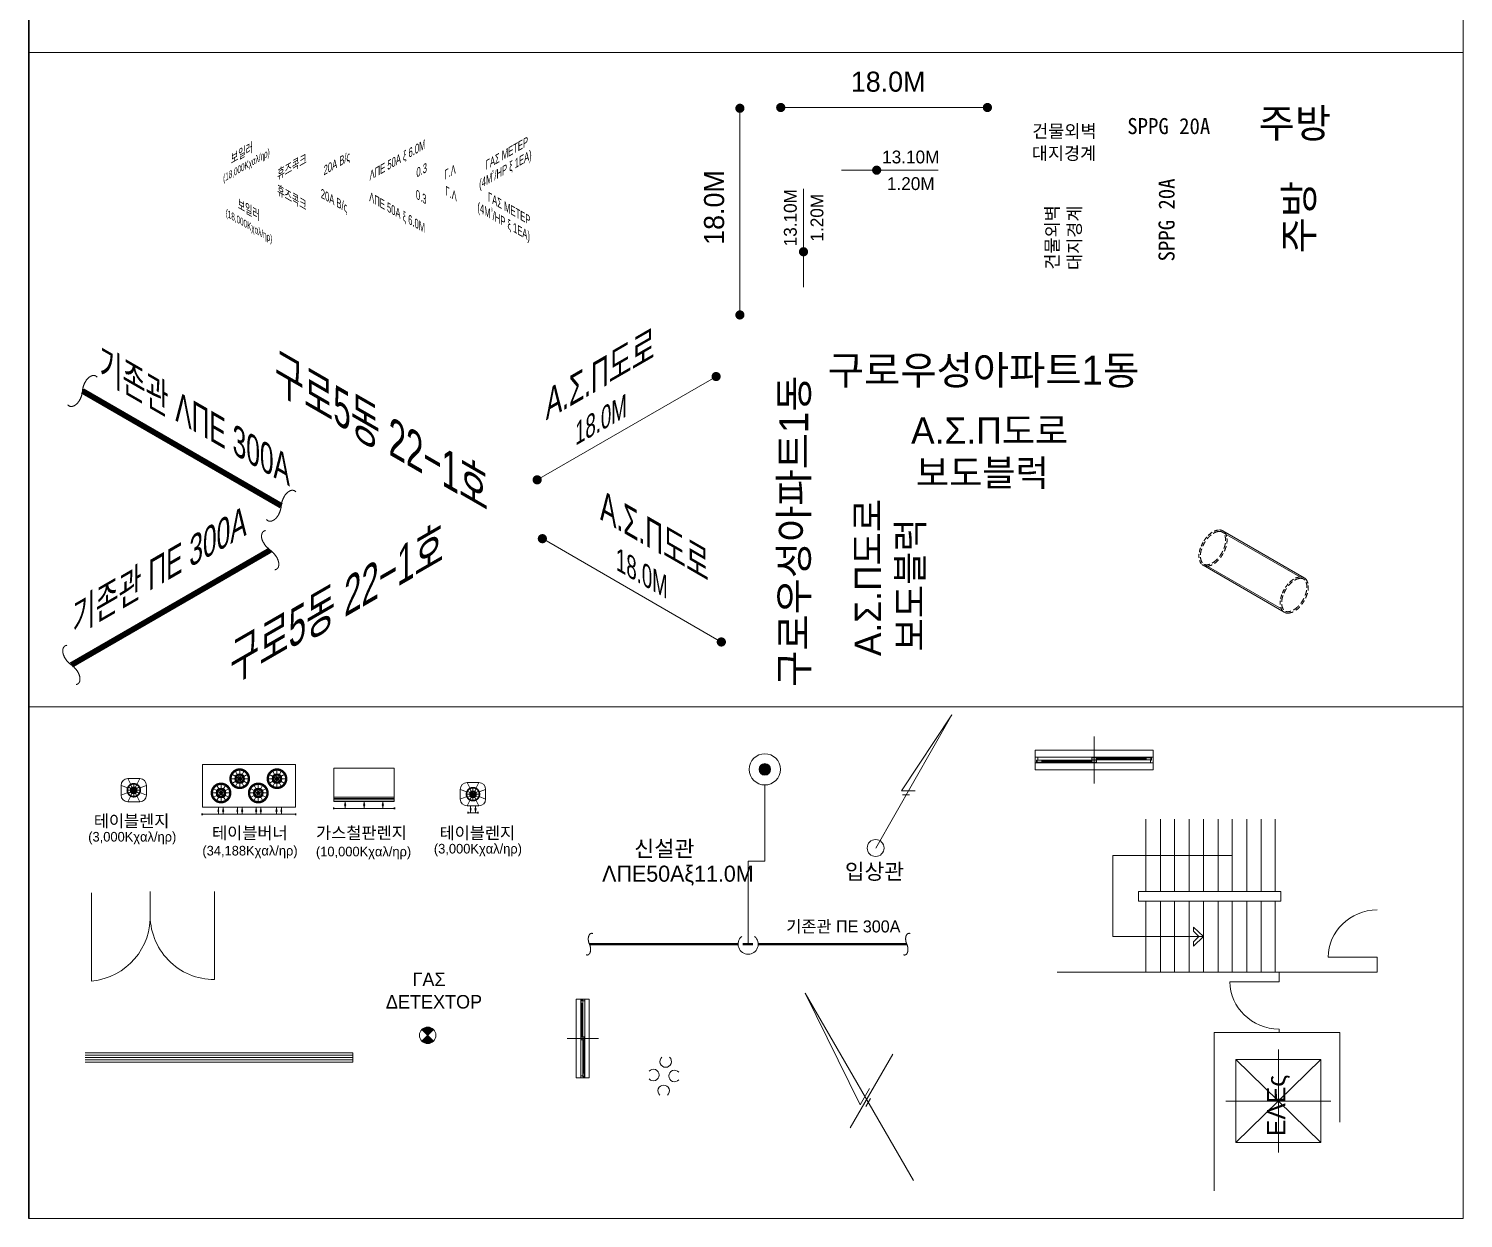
# Model space of a CAD drawing. Header units: millimetres. Extents: x 16332047 to 33387680, y -14835522 to -7015081.
# Drawn here: x 16610949 to 16627637, y -7621691 to -7607852 of the extents above; entities that cross this region are included whole.
import ezdxf
from ezdxf.enums import TextEntityAlignment as Align

# ---------------------------------------------------------------- set-up
doc = ezdxf.new("R2010")
doc.units = ezdxf.units.MM
doc.header["$LTSCALE"] = 300
doc.header["$MEASUREMENT"] = 0
doc.linetypes.add('CENTER2', pattern=[1.125, 0.75, -0.125, 0.125, -0.125])
doc.linetypes.add('HIDDEN', pattern=[0.375, 0.25, -0.125])
doc.layers.add('건물', color=8, linetype='CONTINUOUS')
doc.layers.add('기존관', color=7, linetype='CONTINUOUS', lineweight=9)
doc.styles.get("Standard").update_dxf_attribs({"font": 'symbol.ttf'})
doc.styles.add('실명', font='')
doc.styles.get('실명').set_extended_font_data('DotumChe')

msp = doc.modelspace()

# ---------------------------------------------------------------- hatches: boundary and pattern name
at = {"layer": '기존관', "lineweight": 5}
msp.add_hatch(color=256, dxfattribs=at).paths.add_polyline_path([(16619512, -7616535, 1), (16619512, -7616401, 1)])
at = {"layer": '기존관'}
h = msp.add_hatch(color=256, dxfattribs=at)
h.paths.add_polyline_path([(16615590, -7619466, 0.198912), (16615522, -7619494), (16615590, -7619562), (16615659, -7619494, 0.198912)])
h.paths.add_polyline_path([(16615590, -7619562), (16615522, -7619631, 0.198912), (16615590, -7619659, 0.198912), (16615659, -7619631)])

# ---------------------------------------------------------------- linework, layer by layer
at = {"layer": '건물', "lineweight": 0}
for p, q in [((16623342, -7616085), (16623342, -7616634)), ((16622656, -7616246), (16622656, -7616473)), ((16622656, -7616246), (16624028, -7616246)), ((16624028, -7616246), (16624028, -7616473)), ((16623997, -7616325), (16622687, -7616325)), ((16622687, -7616394), (16623997, -7616394)), ((16622735, -7616362), (16623315, -7616362)), ((16622735, -7616374), (16623315, -7616374)), ((16622735, -7616386), (16623315, -7616386)), ((16623370, -7616334), (16623949, -7616334)), ((16623370, -7616346), (16623949, -7616346)), ((16623370, -7616358), (16623949, -7616358)), ((16622656, -7616473), (16624028, -7616473))]:
    msp.add_line(p, q, dxfattribs=at)
at = {"layer": '건물', "lineweight": 9, "ltscale": 0.6}
for p, q in [((16623944, -7617048), (16623944, -7617889)), ((16624115, -7617048), (16624115, -7617889)), ((16624279, -7617048), (16624279, -7617889)), ((16624450, -7617048), (16624450, -7617889)), ((16624614, -7617048), (16624614, -7617889)), ((16624785, -7617048), (16624785, -7617889)), ((16624949, -7617048), (16624949, -7617889)), ((16625120, -7617048), (16625120, -7617889)), ((16625285, -7617048), (16625285, -7617889)), ((16625449, -7617048), (16625449, -7617889)), ((16624949, -7617469), (16623562, -7617469)), ((16623562, -7617469), (16623562, -7618413)), ((16623944, -7618001), (16623944, -7618826)), ((16624115, -7618001), (16624115, -7618826)), ((16624279, -7618001), (16624279, -7618826)), ((16624450, -7618001), (16624450, -7618826)), ((16624614, -7618001), (16624614, -7618826)), ((16624785, -7618001), (16624785, -7618826)), ((16624949, -7618001), (16624949, -7618826)), ((16625120, -7618001), (16625120, -7618826)), ((16625285, -7618001), (16625285, -7618826)), ((16625449, -7618001), (16625449, -7618826)), ((16624614, -7618413), (16623562, -7618413)), ((16624614, -7618413), (16624497, -7618302)), ((16624497, -7618302), (16624497, -7618352)), ((16624562, -7618413), (16624497, -7618352)), ((16624562, -7618413), (16624497, -7618475)), ((16624614, -7618413), (16624497, -7618525)), ((16624497, -7618525), (16624497, -7618475)), ((16626065, -7618653), (16626637, -7618653)), ((16626637, -7618826), (16626637, -7618653)), ((16626637, -7618826), (16622911, -7618826)), ((16624922, -7618940), (16625494, -7618940)), ((16625494, -7618940), (16625494, -7618826)), ((16625494, -7619530), (16625494, -7619491)), ((16625486, -7620326), (16625486, -7619728)), ((16625979, -7620808), (16624993, -7619845)), ((16625979, -7619845), (16624993, -7620808)), ((16625486, -7620326), (16624876, -7620326)), ((16625486, -7620326), (16625486, -7620925)), ((16625486, -7620326), (16626096, -7620326))]:
    msp.add_line(p, q, dxfattribs=at)
at = {"layer": '건물', "lineweight": 0}
for points in [[(16622656, -7616394), (16622687, -7616394), (16622687, -7616388), (16622673, -7616388), (16622673, -7616360), (16622687, -7616360), (16622687, -7616325), (16622656, -7616325)], [(16622680, -7616362), (16622735, -7616362), (16622735, -7616386), (16622680, -7616386)], [(16623315, -7616334), (16623370, -7616334), (16623370, -7616358), (16623315, -7616358)], [(16623315, -7616362), (16623370, -7616362), (16623370, -7616386), (16623315, -7616386)], [(16623949, -7616334), (16624004, -7616334), (16624004, -7616358), (16623949, -7616358)], [(16624028, -7616394), (16623997, -7616394), (16623997, -7616360), (16624011, -7616360), (16624011, -7616331), (16623997, -7616331), (16623997, -7616325), (16624028, -7616325)]]:
    msp.add_lwpolyline(points, close=True, dxfattribs=at)
at = {"layer": '건물', "lineweight": 9, "ltscale": 0.6}
for points in [[(16623858, -7618001), (16623858, -7617889), (16625515, -7617889), (16625515, -7618001)], [(16624993, -7620808), (16624993, -7619845), (16625979, -7619845), (16625979, -7620808)]]:
    msp.add_lwpolyline(points, close=True, dxfattribs=at)
msp.add_lwpolyline([(16624738, -7621369), (16624738, -7619530), (16626202, -7619530), (16626202, -7620574)], dxfattribs=at)
msp.add_ellipse((16626652, -7618653), major_axis=(-587, 0), ratio=0.939163, start_param=4.738508, end_param=6.283185, dxfattribs=at)
at = {"layer": '건물', "lineweight": 9, "ltscale": 0.6, "extrusion": (0, 0, -1)}
msp.add_ellipse((16625509, -7618940), major_axis=(-587, 0), ratio=0.939163, start_param=4.738508, end_param=6.283185, dxfattribs=at)
at = {"layer": '기존관', "lineweight": 30}
msp.add_line((16610949, -7597733), (16610949, -7621691), dxfattribs=at)
at = {"layer": '기존관'}
for p, q in [((16627637, -7621691), (16627637, -7606413)), ((16621530, -7609498), (16620403, -7609498)), ((16619962, -7609714), (16619962, -7610858)), ((16620802, -7617383), (16621687, -7615834)), ((16621103, -7616718), (16621687, -7615834)), ((16612970, -7616411), (16614053, -7616411)), ((16612970, -7616411), (16612970, -7616909)), ((16614053, -7616411), (16614053, -7616909)), ((16612102, -7616576), (16612240, -7616576)), ((16612102, -7616576), (16612137, -7616644)), ((16612205, -7616644), (16612240, -7616576)), ((16613296, -7616577), (16613510, -7616577)), ((16613496, -7616524), (16613310, -7616631)), ((16613310, -7616524), (16613496, -7616631)), ((16613349, -7616484), (16613456, -7616670)), ((16613456, -7616484), (16613349, -7616670)), ((16613403, -7616470), (16613403, -7616684)), ((16613730, -7616577), (16613944, -7616577)), ((16613929, -7616524), (16613744, -7616631)), ((16613744, -7616524), (16613929, -7616631)), ((16613783, -7616484), (16613890, -7616670)), ((16613890, -7616484), (16613783, -7616670)), ((16613837, -7616470), (16613837, -7616684)), ((16615202, -7616454), (16614500, -7616454)), ((16614500, -7616454), (16614500, -7616841)), ((16615202, -7616454), (16615202, -7616841)), ((16612023, -7616654), (16612023, -7616767)), ((16612023, -7616654), (16612101, -7616684)), ((16612023, -7616767), (16612101, -7616738)), ((16612096, -7616711), (16612246, -7616711)), ((16612106, -7616673), (16612236, -7616748)), ((16612236, -7616673), (16612106, -7616748)), ((16612208, -7616646), (16612133, -7616776)), ((16612133, -7616646), (16612208, -7616776)), ((16612171, -7616636), (16612171, -7616786)), ((16612318, -7616654), (16612241, -7616684)), ((16612241, -7616738), (16612318, -7616767)), ((16612318, -7616654), (16612318, -7616767)), ((16613079, -7616743), (16613293, -7616743)), ((16613279, -7616689), (16613094, -7616797)), ((16613094, -7616689), (16613279, -7616797)), ((16613240, -7616650), (16613133, -7616836)), ((16613133, -7616650), (16613240, -7616836)), ((16613186, -7616636), (16613186, -7616850)), ((16613512, -7616743), (16613727, -7616743)), ((16613712, -7616689), (16613527, -7616797)), ((16613527, -7616689), (16613712, -7616797)), ((16613566, -7616650), (16613673, -7616836)), ((16613673, -7616650), (16613566, -7616836)), ((16613619, -7616636), (16613619, -7616850)), ((16615969, -7616701), (16615969, -7616814)), ((16615969, -7616701), (16616047, -7616731)), ((16616042, -7616757), (16616192, -7616757)), ((16616048, -7616622), (16616186, -7616622)), ((16616048, -7616622), (16616083, -7616691)), ((16616052, -7616720), (16616182, -7616795)), ((16616182, -7616720), (16616052, -7616795)), ((16616154, -7616693), (16616079, -7616822)), ((16616079, -7616693), (16616154, -7616822)), ((16616117, -7616682), (16616117, -7616832)), ((16616151, -7616691), (16616186, -7616622)), ((16616264, -7616701), (16616187, -7616731)), ((16616264, -7616701), (16616264, -7616814)), ((16619512, -7616650), (16619512, -7617536)), ((16621262, -7616717), (16621103, -7616718)), ((16621195, -7616766), (16621115, -7616766)), ((16612102, -7616846), (16612137, -7616777)), ((16612102, -7616846), (16612240, -7616846)), ((16612240, -7616846), (16612205, -7616777)), ((16614053, -7616909), (16612970, -7616909)), ((16613162, -7616939), (16613148, -7616960)), ((16613148, -7616939), (16613162, -7616960)), ((16613148, -7616939), (16613162, -7616939)), ((16613155, -7616909), (16613155, -7616939)), ((16613218, -7616939), (16613204, -7616960)), ((16613204, -7616939), (16613218, -7616960)), ((16613204, -7616939), (16613218, -7616939)), ((16613211, -7616909), (16613211, -7616939)), ((16613383, -7616939), (16613368, -7616960)), ((16613368, -7616939), (16613383, -7616960)), ((16613368, -7616939), (16613383, -7616939)), ((16613376, -7616909), (16613376, -7616939)), ((16613439, -7616939), (16613424, -7616960)), ((16613424, -7616939), (16613439, -7616960)), ((16613424, -7616939), (16613439, -7616939)), ((16613432, -7616909), (16613432, -7616939)), ((16613601, -7616939), (16613586, -7616960)), ((16613586, -7616939), (16613601, -7616960)), ((16613586, -7616939), (16613601, -7616939)), ((16613594, -7616909), (16613594, -7616939)), ((16613657, -7616939), (16613642, -7616960)), ((16613642, -7616939), (16613657, -7616960)), ((16613642, -7616939), (16613657, -7616939)), ((16613650, -7616909), (16613650, -7616939)), ((16613839, -7616939), (16613825, -7616960)), ((16613825, -7616939), (16613839, -7616960)), ((16613825, -7616939), (16613839, -7616939)), ((16613832, -7616909), (16613832, -7616939)), ((16613895, -7616939), (16613881, -7616960)), ((16613881, -7616939), (16613895, -7616960)), ((16613881, -7616939), (16613895, -7616939)), ((16613888, -7616909), (16613888, -7616939)), ((16614494, -7616912), (16614494, -7616932)), ((16614500, -7616791), (16615202, -7616791)), ((16614500, -7616807), (16615202, -7616807)), ((16614500, -7616824), (16615202, -7616824)), ((16614500, -7616841), (16615202, -7616841)), ((16614500, -7616912), (16614500, -7616932)), ((16614500, -7616922), (16615202, -7616922)), ((16614623, -7616871), (16614637, -7616871)), ((16614623, -7616871), (16614637, -7616892)), ((16614637, -7616871), (16614623, -7616892)), ((16614623, -7616892), (16614637, -7616892)), ((16614630, -7616841), (16614630, -7616871)), ((16614630, -7616892), (16614630, -7616922)), ((16614858, -7616871), (16614844, -7616892)), ((16614844, -7616871), (16614858, -7616892)), ((16614844, -7616871), (16614858, -7616871)), ((16614844, -7616892), (16614858, -7616892)), ((16614851, -7616841), (16614851, -7616871)), ((16614851, -7616892), (16614851, -7616922)), ((16615076, -7616871), (16615062, -7616892)), ((16615062, -7616871), (16615076, -7616892)), ((16615062, -7616871), (16615076, -7616871)), ((16615062, -7616892), (16615076, -7616892)), ((16615069, -7616841), (16615069, -7616871)), ((16615069, -7616892), (16615069, -7616922)), ((16615202, -7616912), (16615202, -7616932)), ((16615208, -7616912), (16615208, -7616932)), ((16615969, -7616814), (16616047, -7616784)), ((16616048, -7616893), (16616083, -7616824)), ((16616048, -7616893), (16616186, -7616893)), ((16616083, -7616922), (16616097, -7616922)), ((16616083, -7616922), (16616097, -7616943)), ((16616097, -7616922), (16616083, -7616943)), ((16616090, -7616893), (16616090, -7616922)), ((16616139, -7616922), (16616153, -7616922)), ((16616139, -7616922), (16616153, -7616943)), ((16616153, -7616922), (16616139, -7616943)), ((16616146, -7616893), (16616146, -7616922)), ((16616186, -7616893), (16616151, -7616824)), ((16616187, -7616784), (16616264, -7616814)), ((16612964, -7616980), (16612964, -7616999)), ((16612970, -7616980), (16612970, -7616999)), ((16612970, -7616990), (16614053, -7616990)), ((16613148, -7616960), (16613162, -7616960)), ((16613155, -7616960), (16613155, -7616990)), ((16613204, -7616960), (16613218, -7616960)), ((16613211, -7616960), (16613211, -7616990)), ((16613368, -7616960), (16613383, -7616960)), ((16613376, -7616960), (16613376, -7616990)), ((16613424, -7616960), (16613439, -7616960)), ((16613432, -7616960), (16613432, -7616990)), ((16613586, -7616960), (16613601, -7616960)), ((16613594, -7616960), (16613594, -7616990)), ((16613642, -7616960), (16613657, -7616960)), ((16613650, -7616960), (16613650, -7616990)), ((16613825, -7616960), (16613839, -7616960)), ((16613832, -7616960), (16613832, -7616990)), ((16613881, -7616960), (16613895, -7616960)), ((16613888, -7616960), (16613888, -7616990)), ((16614053, -7616980), (16614053, -7616999)), ((16614058, -7616980), (16614058, -7616999)), ((16616056, -7616963), (16616056, -7616983)), ((16616062, -7616963), (16616062, -7616983)), ((16616062, -7616973), (16616173, -7616973)), ((16616083, -7616943), (16616097, -7616943)), ((16616090, -7616943), (16616090, -7616973)), ((16616139, -7616943), (16616153, -7616943)), ((16616146, -7616943), (16616146, -7616973)), ((16616173, -7616963), (16616173, -7616983)), ((16616179, -7616963), (16616179, -7616983)), ((16619318, -7617536), (16619318, -7618502)), ((16619318, -7617536), (16619512, -7617536)), ((16612362, -7618140), (16612362, -7617887)), ((16621240, -7621251), (16619981, -7619071)), ((16620622, -7620370), (16619981, -7619071)), ((16615659, -7619631), (16615522, -7619494)), ((16615522, -7619631), (16615659, -7619494)), ((16620505, -7620638), (16621001, -7619780)), ((16620731, -7620181), (16620622, -7620370)), ((16620743, -7620295), (16620688, -7620389)), ((16610949, -7621691), (16627637, -7621691))]:
    msp.add_line(p, q, dxfattribs=at)
at = {"layer": '기존관', "lineweight": 15}
for p, q in [((16627637, -7608128), (16610949, -7608128)), ((16627637, -7615741), (16610949, -7615741))]:
    msp.add_line(p, q, dxfattribs=at)
at = {"layer": '기존관', "lineweight": 0}
for p, q in [((16619222, -7608752), (16619222, -7611182)), ((16622128, -7608769), (16619697, -7608769)), ((16618968, -7611885), (16616864, -7613101)), ((16619029, -7614999), (16616924, -7613784)), ((16611681, -7618931), (16611681, -7617904)), ((16613111, -7618914), (16613111, -7617887)), ((16617318, -7619140), (16617318, -7620055)), ((16617469, -7619140), (16617318, -7619140)), ((16617371, -7619161), (16617371, -7620034)), ((16617377, -7619193), (16617377, -7619579)), ((16617384, -7619193), (16617384, -7619579)), ((16617393, -7619193), (16617393, -7619579)), ((16617417, -7620034), (16617417, -7619161)), ((16617469, -7619140), (16617469, -7620055)), ((16617577, -7619597), (16617211, -7619597)), ((16614721, -7619764), (16611605, -7619764)), ((16614721, -7619764), (16614721, -7619876)), ((16617395, -7619616), (16617395, -7620002)), ((16617403, -7619616), (16617403, -7620002)), ((16617411, -7619616), (16617411, -7620002)), ((16614721, -7619792), (16611605, -7619792)), ((16614721, -7619820), (16611605, -7619820)), ((16614721, -7619848), (16611605, -7619848)), ((16614721, -7619876), (16611605, -7619876)), ((16617469, -7620055), (16617318, -7620055))]:
    msp.add_line(p, q, dxfattribs=at)
at = {"layer": '기존관', "linetype": 'HIDDEN', "ltscale": 700}
for p, q in [((16625736, -7614230), (16624833, -7613708)), ((16625786, -7614240), (16624841, -7613694)), ((16625555, -7614640), (16624610, -7614094)), ((16624618, -7614080), (16625521, -7614601))]:
    msp.add_line(p, q, dxfattribs=at)
at = {"layer": '기존관', "const_width": 53.4}
for points in [[(16619244, -7608793, 1), (16619200, -7608763, 1)], [(16619682, -7608791, 1), (16619712, -7608747, 1)], [(16622086, -7608791, 1), (16622116, -7608747, 1)], [(16620798, -7609520, 1), (16620828, -7609476, 1)], [(16619984, -7610462, 1), (16619940, -7610432, 1)], [(16619244, -7611197, 1), (16619200, -7611167, 1)], [(16618943, -7611925, 1), (16618947, -7611872, 1)], [(16616862, -7613127, 1), (16616865, -7613074, 1)], [(16616900, -7613796, 1), (16616948, -7613773, 1)], [(16618982, -7614998, 1), (16619030, -7614974, 1)]]:
    msp.add_lwpolyline(points, format="xyb", close=True, dxfattribs=at)
at = {"layer": '기존관', "linetype": 'HIDDEN', "ltscale": 5000}
for points in [[(16611574, -7612066, -0.048078), (16611584, -7612015, -0.058752), (16611610, -7611955, -0.072341), (16611643, -7611914, -0.106617), (16611685, -7611889, -0.156851), (16611719, -7611888, -0.145926), (16611745, -7611906, -0.106617)], [(16611574, -7612066, -0.048078), (16611564, -7612118, -0.058752)], [(16611564, -7612118, -0.058752), (16611538, -7612178, -0.072341), (16611505, -7612219, -0.106617), (16611463, -7612244, -0.156851), (16611429, -7612245, -0.145926), (16611403, -7612227, -0.106617)], [(16613887, -7613402, -0.048078), (16613897, -7613350, -0.058752), (16613923, -7613291, -0.072341), (16613956, -7613250, -0.106617), (16613998, -7613224, -0.156851), (16614032, -7613224, -0.145926), (16614058, -7613241, -0.106617)], [(16613887, -7613402, -0.048078), (16613876, -7613454, -0.058752)], [(16613876, -7613454, -0.058752), (16613851, -7613513, -0.072341), (16613818, -7613554, -0.106617), (16613776, -7613579, -0.156851), (16613742, -7613580, -0.145926), (16613716, -7613563, -0.106617)], [(16613758, -7613918, -0.048078), (16613718, -7613883, -0.058752), (16613680, -7613831, -0.072341), (16613660, -7613783, -0.106617), (16613660, -7613733, -0.156851), (16613676, -7613704, -0.145926), (16613704, -7613690, -0.106617)], [(16613758, -7613918, -0.048078), (16613798, -7613953, -0.058752)], [(16613798, -7613953, -0.058752), (16613836, -7614005, -0.072341), (16613855, -7614054, -0.106617), (16613856, -7614103, -0.156851), (16613840, -7614133, -0.145926), (16613811, -7614147, -0.106617)], [(16611445, -7615254, -0.048078), (16611405, -7615219, -0.058752), (16611367, -7615167, -0.072341), (16611348, -7615118, -0.106617), (16611347, -7615069, -0.156851), (16611363, -7615039, -0.145926), (16611391, -7615025, -0.106617)], [(16611445, -7615254, -0.048078), (16611485, -7615289, -0.058752)], [(16611485, -7615289, -0.058752), (16611523, -7615341, -0.072341), (16611542, -7615389, -0.106617), (16611543, -7615439, -0.156851), (16611527, -7615468, -0.145926), (16611499, -7615482, -0.106617)], [(16617462, -7618474, -0.058752), (16617458, -7618438, -0.072341), (16617463, -7618409, -0.106617), (16617476, -7618385, -0.156851), (16617492, -7618376, -0.145926), (16617510, -7618377, -0.106617)], [(16621154, -7618474, -0.058752), (16621150, -7618438, -0.072341), (16621154, -7618409, -0.106617), (16621168, -7618385, -0.156851), (16621184, -7618376, -0.145926), (16621201, -7618377, -0.106617)], [(16617472, -7618502, -0.048078), (16617481, -7618529, -0.058752), (16617485, -7618565, -0.072341), (16617481, -7618594, -0.106617), (16617468, -7618618, -0.156851), (16617452, -7618627, -0.145926), (16617434, -7618626, -0.106617)], [(16617472, -7618502, -0.048078), (16617462, -7618474, -0.058752)], [(16621164, -7618502, -0.048078), (16621173, -7618529, -0.058752), (16621177, -7618565, -0.072341), (16621173, -7618594, -0.106617), (16621160, -7618618, -0.156851), (16621143, -7618627, -0.145926), (16621126, -7618626, -0.106617)], [(16621164, -7618502, -0.048078), (16621154, -7618474, -0.058752)]]:
    msp.add_lwpolyline(points, format="xyb", dxfattribs=at)
at = {"layer": '기존관', "linetype": 'HIDDEN', "ltscale": 3000, "const_width": 67.2}
for points in [[(16611574, -7612066), (16613887, -7613402)], [(16611445, -7615254), (16613758, -7613918)]]:
    msp.add_lwpolyline(points, dxfattribs=at)
at = {"layer": '기존관', "linetype": 'HIDDEN', "ltscale": 700}
for points in [[(16624655, -7613765, 0.034144), (16624622, -7613808, 0.034144)], [(16624705, -7613739, 0.036925), (16624678, -7613764, 0.020233), (16624658, -7613787, 0.058752)], [(16624705, -7613739, 0.036925), (16624678, -7613764, 0.020233), (16624658, -7613787, 0.058752)], [(16624717, -7613710, 0.05667), (16624671, -7613748, 0.05667)], [(16624849, -7613721, 0.08091), (16624833, -7613708, 0.156851), (16624795, -7613700, 0.106617), (16624734, -7613720, 0.006271), (16624729, -7613723, 0.058752)], [(16624849, -7613721, 0.08091), (16624833, -7613708, 0.156851), (16624795, -7613700, 0.106617), (16624734, -7613720, 0.006271), (16624729, -7613723, 0.058752)], [(16624788, -7613684, 0.074813), (16624739, -7613698, 0.074813)], [(16624848, -7613698, 0.026118), (16624841, -7613694, 0.137019), (16624800, -7613683, 0.137019)], [(16624884, -7613760, 0.046121), (16624874, -7613730, 0.123145), (16624850, -7613700, 0.156851)], [(16624884, -7613760, 0.046121), (16624874, -7613730, 0.123145), (16624850, -7613700, 0.156851)], [(16624872, -7613810, 0.010682), (16624872, -7613800, 0.089351), (16624863, -7613747, 0.156851)], [(16624872, -7613810, 0.010682), (16624872, -7613800, 0.089351), (16624863, -7613747, 0.156851)], [(16624580, -7613892, 0.014286), (16624573, -7613913, 0.02601), (16624567, -7613940, 0.02601)], [(16624595, -7613902, 0.011188), (16624589, -7613918, 0.057678), (16624579, -7613974, 0.106617)], [(16624595, -7613902, 0.011188), (16624589, -7613918, 0.057678), (16624579, -7613974, 0.106617)], [(16624610, -7613827, 0.031613), (16624588, -7613873, 0.031613)], [(16624625, -7613836, 0.026864), (16624606, -7613872, 0.072341)], [(16624625, -7613836, 0.026864), (16624606, -7613872, 0.072341)], [(16624636, -7613818, 0.013943), (16624625, -7613836, 0.058752)], [(16624636, -7613818, 0.013943), (16624625, -7613836, 0.058752)], [(16624800, -7613992, 0.03111), (16624827, -7613952, 0.016493), (16624839, -7613930, 0.072341)], [(16624800, -7613992, 0.03111), (16624827, -7613952, 0.016493), (16624839, -7613930, 0.072341)], [(16624852, -7613899, 0.020149), (16624862, -7613870, 0.035063), (16624870, -7613836, 0.106617)], [(16624852, -7613899, 0.020149), (16624862, -7613870, 0.035063), (16624870, -7613836, 0.106617)], [(16624857, -7613931, 0.037708), (16624878, -7613875, 0.002488), (16624879, -7613872, 0.023074)], [(16624857, -7613931, 0.037708), (16624878, -7613875, 0.002488), (16624879, -7613872, 0.023074)], [(16624886, -7613842, 0.039982), (16624889, -7613800, 0.023074), (16624888, -7613784, 0.123145)], [(16624886, -7613842, 0.039982), (16624889, -7613800, 0.023074), (16624888, -7613784, 0.123145)], [(16624563, -7613963, 0.024351), (16624562, -7613989, 0.02682), (16624563, -7614007, 0.02682)], [(16624570, -7614038, 0.032284), (16624577, -7614058, 0.071065), (16624589, -7614077, 0.071065)], [(16624579, -7614000, 0.087063), (16624593, -7614051, 0.065223), (16624601, -7614065, 0.156851)], [(16624579, -7614000, 0.087063), (16624593, -7614051, 0.065223), (16624601, -7614065, 0.156851)], [(16624597, -7614085, 0.049898), (16624610, -7614094, 0.009117), (16624613, -7614096)], [(16624615, -7614097, 0.138325), (16624658, -7614105, 0.087113), (16624714, -7614089, 0.072341)], [(16624615, -7614097, 0.076807), (16624639, -7614104, 0.076807)], [(16624626, -7614083, 0.125102), (16624656, -7614088, 0.051153), (16624687, -7614082, 0.072341)], [(16624626, -7614083, 0.125102), (16624656, -7614088, 0.051153), (16624687, -7614082, 0.072341)], [(16624651, -7614105, 0.022081), (16624658, -7614105, 0.087113), (16624714, -7614089)], [(16624716, -7614069, 0.002429), (16624717, -7614068, 0.072341), (16624773, -7614024, 0.004862), (16624778, -7614019, 0.058752)], [(16624716, -7614069, 0.002429), (16624717, -7614068, 0.072341), (16624773, -7614024, 0.004862), (16624778, -7614019, 0.058752)], [(16624743, -7614072, 0.053466), (16624785, -7614036, 0.005107), (16624791, -7614030, 0.002125)], [(16624743, -7614072, 0.053466), (16624785, -7614036, 0.005107), (16624791, -7614030, 0.002125)], [(16624813, -7614004, 0.032207), (16624841, -7613961, 0.002125), (16624843, -7613958, 0.002488)], [(16624813, -7614004, 0.032207), (16624841, -7613961, 0.002125), (16624843, -7613958, 0.002488)], [(16625662, -7614256, 0.05667), (16625616, -7614293, 0.05667)], [(16625794, -7614267, 0.08091), (16625778, -7614254, 0.156851), (16625740, -7614246, 0.106617), (16625679, -7614266, 0.006271), (16625674, -7614269, 0.058752)], [(16625794, -7614267, 0.08091), (16625778, -7614254, 0.156851), (16625740, -7614246, 0.106617), (16625679, -7614266, 0.006271), (16625674, -7614269, 0.058752)], [(16625733, -7614230, 0.074813), (16625684, -7614244, 0.074813)], [(16625793, -7614244, 0.026118), (16625786, -7614240, 0.137019), (16625745, -7614229, 0.137019)], [(16625829, -7614305, 0.046121), (16625819, -7614276, 0.123145), (16625795, -7614245, 0.156851)], [(16625829, -7614305, 0.046121), (16625819, -7614276, 0.123145), (16625795, -7614245, 0.156851)], [(16625525, -7614437, 0.014286), (16625518, -7614459, 0.02601), (16625512, -7614486, 0.02601)], [(16625555, -7614373, 0.031613), (16625533, -7614418, 0.031613)], [(16625570, -7614381, 0.026864), (16625551, -7614418, 0.072341)], [(16625570, -7614381, 0.026864), (16625551, -7614418, 0.072341)], [(16625600, -7614310, 0.034144), (16625567, -7614354, 0.034144)], [(16625581, -7614363, 0.013943), (16625570, -7614381, 0.058752)], [(16625581, -7614363, 0.013943), (16625570, -7614381, 0.058752)], [(16625650, -7614285, 0.036925), (16625623, -7614310, 0.020233), (16625603, -7614333, 0.058752)], [(16625650, -7614285, 0.036925), (16625623, -7614310, 0.020233), (16625603, -7614333, 0.058752)], [(16625797, -7614445, 0.020149), (16625807, -7614416, 0.035063), (16625815, -7614382, 0.106617)], [(16625797, -7614445, 0.020149), (16625807, -7614416, 0.035063), (16625815, -7614382, 0.106617)], [(16625802, -7614477, 0.037708), (16625823, -7614421, 0.002488), (16625824, -7614418, 0.023074)], [(16625802, -7614477, 0.037708), (16625823, -7614421, 0.002488), (16625824, -7614418, 0.023074)], [(16625817, -7614356, 0.010682), (16625818, -7614345, 0.089351), (16625808, -7614292, 0.156851)], [(16625817, -7614356, 0.010682), (16625818, -7614345, 0.089351), (16625808, -7614292, 0.156851)], [(16625831, -7614387, 0.039982), (16625834, -7614345, 0.023074), (16625834, -7614330, 0.123145)], [(16625831, -7614387, 0.039982), (16625834, -7614345, 0.023074), (16625834, -7614330, 0.123145)], [(16625509, -7614509, 0.024351), (16625507, -7614534, 0.02682), (16625508, -7614552, 0.02682)], [(16625515, -7614583, 0.032284), (16625522, -7614604, 0.071065), (16625534, -7614623, 0.071065)], [(16625540, -7614447, 0.011188), (16625534, -7614464, 0.057678), (16625525, -7614520, 0.106617)], [(16625540, -7614447, 0.011188), (16625534, -7614464, 0.057678), (16625525, -7614520, 0.106617)], [(16625525, -7614546, 0.087063), (16625538, -7614597, 0.065223), (16625546, -7614611, 0.156851)], [(16625525, -7614546, 0.087063), (16625538, -7614597, 0.065223), (16625546, -7614611, 0.156851)], [(16625661, -7614615, 0.002429), (16625662, -7614614, 0.072341), (16625718, -7614570, 0.004862), (16625723, -7614564, 0.058752)], [(16625661, -7614615, 0.002429), (16625662, -7614614, 0.072341), (16625718, -7614570, 0.004862), (16625723, -7614564, 0.058752)], [(16625688, -7614618, 0.053466), (16625731, -7614581, 0.005107), (16625736, -7614576, 0.002125)], [(16625688, -7614618, 0.053466), (16625731, -7614581, 0.005107), (16625736, -7614576, 0.002125)], [(16625746, -7614538, 0.03111), (16625772, -7614498, 0.016493), (16625784, -7614476, 0.072341)], [(16625746, -7614538, 0.03111), (16625772, -7614498, 0.016493), (16625784, -7614476, 0.072341)], [(16625758, -7614549, 0.032207), (16625786, -7614507, 0.002125), (16625788, -7614504, 0.002488)], [(16625758, -7614549, 0.032207), (16625786, -7614507, 0.002125), (16625788, -7614504, 0.002488)], [(16625542, -7614631, 0.049898), (16625555, -7614640, 0.009117), (16625558, -7614641)], [(16625560, -7614643, 0.138325), (16625603, -7614650, 0.087113), (16625659, -7614635, 0.072341)], [(16625560, -7614643, 0.076807), (16625584, -7614650, 0.076807)], [(16625571, -7614629, 0.125102), (16625601, -7614634, 0.051153), (16625632, -7614627, 0.072341)], [(16625571, -7614629, 0.125102), (16625601, -7614634, 0.051153), (16625632, -7614627, 0.072341)], [(16625596, -7614651, 0.022081), (16625603, -7614650, 0.087113), (16625659, -7614635)]]:
    msp.add_lwpolyline(points, format="xyb", dxfattribs=at)
at = {"layer": '기존관'}
for points, const_width in [([(16613510, -7616577, 1), (16613296, -7616577, -1)], 28), ([(16613296, -7616577, 1), (16613510, -7616577, -1)], 28), ([(16613944, -7616577, 1), (16613730, -7616577, -1)], 28), ([(16613730, -7616577, 1), (16613944, -7616577, -1)], 28), ([(16612246, -7616711, 1), (16612096, -7616711, -1)], 19.6), ([(16612096, -7616711, 1), (16612246, -7616711, -1)], 19.6), ([(16613293, -7616743, 1), (16613079, -7616743, -1)], 28), ([(16613079, -7616743, 1), (16613293, -7616743, -1)], 28), ([(16613727, -7616743, 1), (16613512, -7616743, -1)], 28), ([(16613512, -7616743, 1), (16613727, -7616743, -1)], 28), ([(16616192, -7616757, 1), (16616042, -7616757, -1)], 19.6), ([(16616042, -7616757, 1), (16616192, -7616757, -1)], 19.6)]:
    msp.add_lwpolyline(points, format="xyb", dxfattribs=dict(at, const_width=const_width))
at = {"layer": '기존관', "linetype": 'HIDDEN', "ltscale": 2000, "const_width": 29.8}
for points in [[(16617472, -7618502), (16619201, -7618502)], [(16619434, -7618502), (16621164, -7618502)]]:
    msp.add_lwpolyline(points, dxfattribs=at)
at = {"layer": '기존관', "linetype": 'HIDDEN', "ltscale": 5000, "const_width": 29.8}
msp.add_lwpolyline([(16619255, -7618502), (16619374, -7618502)], dxfattribs=at)
at = {"layer": '기존관', "lineweight": 0}
for points in [[(16617371, -7619140), (16617371, -7619161), (16617375, -7619161), (16617375, -7619151), (16617394, -7619151), (16617394, -7619161), (16617417, -7619161), (16617417, -7619140)], [(16617393, -7619156), (16617393, -7619193), (16617377, -7619193), (16617377, -7619156)], [(16617393, -7619579), (16617393, -7619616), (16617377, -7619616), (16617377, -7619579)], [(16617411, -7619579), (16617411, -7619616), (16617395, -7619616), (16617395, -7619579)], [(16617371, -7620055), (16617371, -7620034), (16617394, -7620034), (16617394, -7620043), (16617413, -7620043), (16617413, -7620034), (16617417, -7620034), (16617417, -7620055)], [(16617411, -7620002), (16617411, -7620039), (16617395, -7620039), (16617395, -7620002)]]:
    msp.add_lwpolyline(points, close=True, dxfattribs=at)
at = {"layer": '기존관', "lineweight": 5}
for radius in [182, 67.3]:
    msp.add_circle((16619512, -7616468), radius, dxfattribs=at)
at = {"layer": '기존관'}
for centre, radius in [((16613403, -7616577), 57.4), ((16613403, -7616577), 53.3), ((16613403, -7616577), 49.2), ((16613403, -7616577), 45.1), ((16613403, -7616577), 41), ((16613403, -7616577), 41), ((16613403, -7616577), 41), ((16613837, -7616577), 57.4), ((16613837, -7616577), 53.3), ((16613837, -7616577), 49.2), ((16613837, -7616577), 45.1), ((16613837, -7616577), 41), ((16613837, -7616577), 41), ((16613837, -7616577), 41), ((16612171, -7616711), 40.2), ((16612171, -7616711), 37.3), ((16612171, -7616711), 34.4), ((16612171, -7616711), 31.5), ((16612171, -7616711), 28.7), ((16612171, -7616711), 28.7), ((16612171, -7616711), 28.7), ((16613186, -7616743), 57.4), ((16613186, -7616743), 53.3), ((16613186, -7616743), 49.2), ((16613186, -7616743), 45.1), ((16613186, -7616743), 41), ((16613186, -7616743), 41), ((16613619, -7616743), 57.4), ((16613619, -7616743), 53.3), ((16613619, -7616743), 49.2), ((16613619, -7616743), 45.1), ((16613619, -7616743), 41), ((16613619, -7616743), 41), ((16613619, -7616743), 41), ((16616117, -7616757), 40.2), ((16616117, -7616757), 37.3), ((16616117, -7616757), 34.4), ((16616117, -7616757), 31.5), ((16616117, -7616757), 28.7), ((16616117, -7616757), 28.7), ((16616117, -7616757), 28.7), ((16620801, -7617383), 98.5), ((16615590, -7619562), 96.3)]:
    msp.add_circle(centre, radius, dxfattribs=at)
for centre, radius, start, end in [((16612102, -7616654), 78.4, 90, 180), ((16612240, -7616654), 78.4, 0, 90), ((16612102, -7616767), 78.4, 180, 270), ((16612240, -7616767), 78.4, 270, 0), ((16616048, -7616701), 78.4, 90, 180), ((16616186, -7616701), 78.4, 0, 90), ((16616048, -7616814), 78.4, 180, 270), ((16616186, -7616814), 78.4, 270, 0), ((16611612, -7618184), 750, 275.3169, 3.4299), ((16613111, -7618164), 750, 178.1189, 270), ((16618359, -7619867), 67.2, 131.8103, 48.1897), ((16618215, -7620024), 67.2, 221.8103, 138.1897), ((16618462, -7620035), 67.2, 41.8103, 318.1897), ((16618335, -7620208), 67.2, 311.8103, 228.1897)]:
    msp.add_arc(centre, radius, start, end, dxfattribs=at)
at = {"layer": '기존관', "lineweight": 5}
msp.add_arc((16619318, -7618502), 117, 130.0258, 49.9742, dxfattribs=at)

# ---------------------------------------------------------------- texts
at = {"layer": '건물', "lineweight": 9, "ltscale": 0.6}
msp.add_text('ELEV', height=214.7, rotation=90.1533, dxfattribs=at).set_placement((16625568, -7620734))
at = {"layer": '기존관'}
for s, height, p in [('18.0M', 233.3, (16620513, -7608585)), ('주방', 336, (16625256, -7609120)), ('건물외벽', 149.3, (16622622, -7609118)), ('대지경계', 149.3, (16622618, -7609377)), ('13.10M', 149.3, (16620877, -7609419)), (' 1.20M', 149.3, (16620877, -7609729)), ('구로우성아파트1동', 336, (16620245, -7611993)), ('A.S.P도로', 308, (16621213, -7612681)), ('보도블럭', 308, (16621269, -7613172)), ('테이블렌지', 140, (16611706, -7617139)), ('(3,000Kcal/hr)', 112, (16611641, -7617308)), ('테이블버너', 140, (16613082, -7617277)), ('가스철판렌지', 140, (16614292, -7617276)), ('테이블렌지', 140, (16615728, -7617278)), ('신설관', 186.7, (16617992, -7617483)), ('(34,188Kcal/hr)', 112, (16612969, -7617470)), ('(10,000Kcal/hr)', 112, (16614290, -7617480)), ('(3,000Kcal/hr)', 112, (16615662, -7617447)), ('LPE50Ax11.0M', 186.67, (16617619, -7617775)), ('기존관 PE 300A', 140, (16619761, -7618365)), ('GAS', 156.8, (16615413, -7618989)), ('DETECTOR', 156.8, (16615104, -7619250))]:
    msp.add_text(s, height=height, dxfattribs=at).set_placement(p)
at = {"layer": '기존관', "style": '실명'}
for s, height, p in [('SPPG 20A', 186.7, (16624211, -7608985)), ('입상관', 182.5, (16620787, -7617654))]:
    msp.add_text(s, height=height, dxfattribs=at).set_placement(p, align=Align.MIDDLE)
at = {"layer": '기존관', "width": 0.8}
for s, height, rotation, oblique, p in [('(18,000Kcal/hr)', 76.46, 30, 30, (16613211, -7609639)), ('보일러', 95.6, 30, 30, (16613301, -7609427)), ('LPE 50A x 6.0M', 95.57, 30, 30, (16614914, -7609620)), ('(4M /HR x 1EA)', 95.57, 30, 30, (16616189, -7609719)), ('GAS METER', 95.6, 30, 30, (16616265, -7609496)), ('휴즈콕크', 95.6, 30, 30, (16613841, -7609609)), ('20A B/V', 95.6, 30, 30, (16614379, -7609561)), ('0.3', 95.6, 30, 30, (16615459, -7609587)), ('3', 34.4, 30, 30, (16616335, -7609543)), ('휴즈콕크', 95.6, 330, 330, (16613840, -7609774)), ('20A B/V', 95.6, 330, 330, (16614347, -7609817)), ('LPE 50A x 6.0M', 95.57, 330, 330, (16614910, -7609856)), ('0.3', 95.6, 330, 330, (16615453, -7609828)), ('G.L', 95.6, 330, 330, (16615796, -7609787)), ('GAS METER', 95.6, 330, 330, (16616292, -7609858)), ('보일러', 95.6, 330, 330, (16613381, -7609939)), ('(4M /HR x 1EA)', 95.57, 330, 330, (16616169, -7609974)), ('3', 34.4, 330, 330, (16616323, -7609970)), ('(18,000Kcal/hr)', 76.46, 330, 330, (16613241, -7610032)), ('기존관 LPE 300A', 308, 330, 330, (16611772, -7611900)), ('구로5동 22-1호', 392, 330, 330, (16613811, -7612038)), ('18.0M', 233.3, 30, 30, (16617305, -7612706)), ('A.S.P도로', 308, 330, 330, (16617596, -7613560)), ('기존관 PE 300A', 308, 30, 30, (16611459, -7614908)), ('구로5동 22-1호', 392, 30, 30, (16613292, -7615468)), ('18.0M', 233.3, 330, 330, (16617781, -7614145))]:
    msp.add_text(s, height=height, rotation=rotation, dxfattribs=dict(at, oblique=oblique)).set_placement(p)
at = {"layer": '기존관', "linetype": 'CENTER2', "ltscale": 2000, "oblique": 30, "width": 0.8}
for s, height, p in [('G.L', 95.6, (16615784, -7609611)), ('A.S.P도로', 308, (16616964, -7612410))]:
    msp.add_text(s, height=height, rotation=30, dxfattribs=at).set_placement(p)
at = {"layer": '기존관'}
for s, height, p in [('18.0M', 233.3, (16619038, -7610366)), ('13.10M', 149.3, (16619883, -7610384)), ('주방', 336, (16625893, -7610466)), (' 1.20M', 149.3, (16620193, -7610384)), ('건물외벽', 149.3, (16622929, -7610655)), ('대지경계', 149.3, (16623188, -7610659)), ('구로우성아파트1동', 336, (16620017, -7615509)), ('A.S.P도로', 308, (16620865, -7615151)), ('보도블럭', 308, (16621356, -7615095))]:
    msp.add_text(s, height=height, rotation=90, dxfattribs=at).set_placement(p)
at = {"layer": '기존관', "style": '실명'}
msp.add_text('SPPG 20A', height=186.7, rotation=90, dxfattribs=at).set_placement((16624185, -7610077), align=Align.MIDDLE)

doc.saveas('drawing.dxf')
